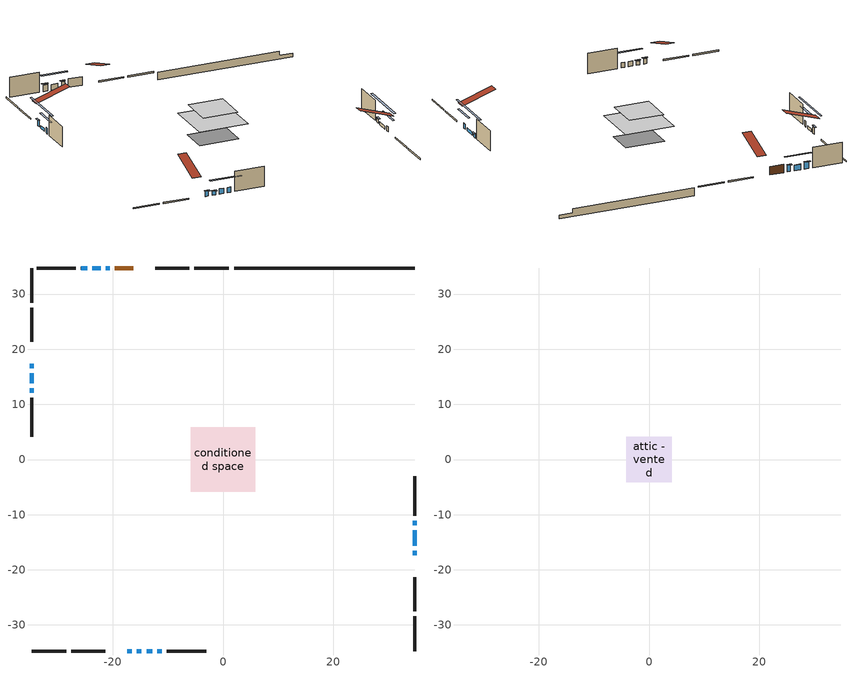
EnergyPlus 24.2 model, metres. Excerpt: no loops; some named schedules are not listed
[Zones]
conditioned space
 floor adiabatic (AdiabaticFloorConstruction): -5.88,-5.88 -5.88,5.88 5.88,5.88 5.88,-5.88 z3.05
 floor foundation (Slab1 construction): -4.78,-3.4 -4.78,3.4 4.78,3.4 4.78,-3.4 z-1.28
 wall outside (RimJoist1 construction): 1.09,34.73 -5.24,34.73 / -34.73,-34.73 -28.41,-34.73 / -34.73,34.73 -34.73,28.41 / 34.73,-34.73 34.73,-28.41 z0.61:0.91
 wall outside (RimJoist2 construction): -6.17,34.73 -12.3,34.73 / -27.48,-34.73 -21.35,-34.73 / -34.73,27.48 -34.73,21.35 / 34.73,-27.48 34.73,-21.35 z0.61:0.91
 wall outside (AdiabaticWallConstruction 1): -16.29,34.73 -19.59,34.73 z0.61:2.64
 wall outside (AdiabaticWallConstruction): 34.73,-17.35 34.73,-16.54 / -17.35,-34.73 -16.54,-34.73 / -13.87,-34.73 -12.85,-34.73 / -11.92,-34.73 -11.1,-34.73 z0.61:1.83; -20.52,34.73 -21.28,34.73 / -24.66,34.73 -25.76,34.73 z0.61:2.19; -15.61,-34.73 -14.79,-34.73 / 34.73,-11.94 34.73,-11.12 z0.61:1.53; -34.73,17.35 -34.73,16.59 z0.61:2.14; 34.73,-15.61 34.73,-12.87 / -34.73,15.66 -34.73,13.83 z0.61:1.32; -22.21,34.73 -23.74,34.73 / -34.73,12.9 -34.73,12.14 z0.61:1.98
 wall outside (Wall1 construction): -26.68,34.73 -33.8,34.73 / -10.18,-34.73 -3.06,-34.73 / -34.73,11.21 -34.73,4.09 / 34.73,-10.19 34.73,-3.07 z0.61:5.49
 wall foundation (FoundationWall1 construction): 2.02,34.73,-1.28 2.02,34.73,0.61 31.46,34.73,0.61 31.46,34.73,-0.38 34.73,34.73,-0.38 34.73,34.73,-1.28
 window (WindowConstruction): 34.73,-17.35 34.73,-16.54 z0.61:1.83
 window (WindowConstruction 7): -20.52,34.73 -21.28,34.73 z0.61:2.19
 window (WindowConstruction 8): -17.35,-34.73 -16.54,-34.73 z0.61:1.83
 window (WindowConstruction 9): -15.61,-34.73 -14.8,-34.73 z0.61:1.52
 window (WindowConstruction 10): -34.73,17.35 -34.73,16.59 z0.61:2.13
 window (WindowConstruction 11): 34.73,-15.61 34.73,-12.87 z0.61:1.32
 window (WindowConstruction 12): -34.73,15.66 -34.73,13.83 z0.61:1.32
 window (WindowConstruction 1): -22.21,34.73 -23.73,34.73 z0.61:1.98
 window (WindowConstruction 2): -13.87,-34.73 -12.85,-34.73 z0.61:1.83
 window (WindowConstruction 3): -11.92,-34.73 -11.11,-34.73 z0.61:1.83
 window (WindowConstruction 4): -34.73,12.9 -34.73,12.14 z0.61:1.98
 window (WindowConstruction 5): 34.73,-11.94 34.73,-11.12 z0.61:1.52
 window (WindowConstruction 6): -24.66,34.73 -25.75,34.73 z0.61:2.19
 door (Door): -16.29,34.73 -19.59,34.73 z0.61:2.64
 ceiling adiabatic (AdiabaticFloorConstruction): 5.88,-5.88 5.88,5.88 -5.88,5.88 -5.88,-5.88 z3.05
attic - vented
 floor to conditioned space (Floor1 construction Reversed): -4.16,-4.16 -4.16,4.16 4.16,4.16 4.16,-4.16 z5.49
 roof outside (Roof1 construction): -15.36,34.73,5.49 -15.36,26.63,8.19 -13.23,26.63,8.19 -13.23,34.73,5.49; -18.28,-34.73,5.49 -18.28,-26.63,8.19 -20.42,-26.63,8.19 -20.42,-34.73,5.49; -34.73,18.28,5.49 -26.63,18.28,8.19 -26.63,20.42,8.19 -34.73,20.42,5.49; 34.73,-18.28,5.49 26.63,-18.28,8.19 26.63,-20.42,8.19 34.73,-20.42,5.49
shading: 34.73,-14.08 34.73,-19.81 35.14,-19.81 35.14,-14.08 z4.29; -21.48,34.73 -20.32,34.73 -20.32,35.14 -21.48,35.14 z2.39; -16.34,-34.73 -17.55,-34.73 -17.55,-35.14 -16.34,-35.14 z2.03; -14.59,-34.73 -15.81,-34.73 -15.81,-35.14 -14.59,-35.14 z1.73; -34.73,16.39 -34.73,17.55 -35.14,17.55 -35.14,16.39 z2.34; 34.73,-7.97 34.73,-20.51 35.14,-20.51 35.14,-7.97 z6.22; -34.73,8.93 -34.73,20.56 -35.14,20.56 -35.14,8.93 z6.22; -26.19,34.73 -19.75,34.73 -19.75,35.14 -26.19,35.14 z4.44; -10.39,-34.73 -16.33,-34.73 -16.33,-35.14 -10.39,-35.14 z4.29; -8.65,-34.73 -14.38,-34.73 -14.38,-35.14 -8.65,-35.14 z4.29; -34.73,9.68 -34.73,15.36 -35.14,15.36 -35.14,9.68 z4.44; 34.73,-10.92 34.73,-12.14 35.14,-12.14 35.14,-10.92 z1.73; -25.96,34.73 -24.46,34.73 -24.46,35.14 -25.96,35.14 z2.39
[Building]
Building 1: Terrain=Suburbs
[Site:Location]
Windsor AP_ON: Latitude {deg}=42.28; Longitude {deg}=-82.96; Time Zone {hr}=-5; Elevation {m}=190; Keep Site Location Information=Yes
[Site:GroundTemperature:Shallow]
6.34957, 4.46684, 4.31606, 5.20952, 8.79623, 12.3662, 15.4612, 17.4219, 17.5884, 15.9938, 12.9777, 9.51722
[Site:WaterMainsTemperature]
Calculation Method=Schedule; Temperature Schedule=mains temperature schedule
[Material] Roughness=Rough; Thermal Absorptance=0.9
Name | Thickness {m} | Conductivity {W/m-K} | Density {kg/m3} | Specific Heat {J/kg-K} | Solar Absorptance | Visible Absorptance
asphalt or fiberglass shingles | 0.00635 | 0.162714 | 1121.4 | 1465.45 | 0.4 | 0.4
ceiling stud and cavity | 0.1397 | 0.110038 | 65.682 | 1177.47 | 0.7 | 0.7
concrete 4.0 in. | 0.1016 | 1.803125 | 2242.8 | 837.4 | 0.7 | 0.7
concrete 8.0 in. | 0.2032 | 1.803125 | 2242.8 | 837.4 | 0.7 | 0.7
door material | 0.04445 | 0.188738 | 512.64 | 1214.23 | 0.7 | 0.7
exterior vertical ins | 0.0689712 | 0.029427 | 32.04 | 1214.23 | 0.7 | 0.7
floor covering | 0.0127 | 0.0433444 | 54.468 | 1339.84 | 0.6 | 0.6
floor rigid ins; wall rigid ins | 0.512978 | 0.029427 | 32.04 | 1214.23 | 0.7 | 0.7
floor stud and cavity | 0.1397 | 1.75129 | 37.0049 | 1207.88 | 0.7 | 0.7
furniture material conditioned space 1 | 0.1524 | 0.115458 | 640.8 | 1214.23 | 0.6 | 0.6
gypsum board | 0.0127 | 0.160291 | 801 | 837.4 | 0.6 | 0.6
gypsum board 1 | 0.0127 | 0.160291 | 801 | 837.4 | 0.7 | 0.7
osb sheathing 0.5 in. | 0.0127 | 0.115458 | 512.64 | 1214.23 | 0.7 | 0.7
osb sheathing 0.75 in. | 0.01905 | 0.115458 | 512.64 | 1214.23 | 0.7 | 0.7
rim joist stud and cavity | 0.0508 | 0.177588 | 50.32683 | 1063.81 | 0.6 | 0.6
rim joist stud and cavity 1 | 0.0508 | 0.194335 | 50.32683 | 1063.81 | 0.6 | 0.6
wall stud and cavity | 0.1397 | 1.417 | 139.0536 | 1170.24 | 0.7 | 0.7
wall stud and cavity 1 | 0.0889 | 0.380278 | 52.3479 | 1209.89 | 0.7 | 0.7
wall stud and cavity 2 | 0.0889 | 0.391764 | 83.0341 | 1211.67 | 0.7 | 0.7
wood siding | 0.0254 | 0.102417 | 544.68 | 1172.36 | 0.47 | 0.47
wood siding 1; wood siding 2; wood siding 3 | 0.0254 | 0.102417 | 544.68 | 1172.36 | 0.7 | 0.7
[WindowMaterial:SimpleGlazingSystem]
Name | U-Factor {W/m2-K} | Solar Heat Gain Coefficient
WindowMaterial | 2.4881 | 0.6
WindowMaterial 1 | 2.57668 | 0.56
WindowMaterial 2 | 2.51706 | 0.59
WindowMaterial 3 | 2.42905 | 0.63
WindowMaterial 4 | 2.47901 | 0.61
WindowMaterial 5 | 2.48072 | 0.61
WindowMaterial 6 | 2.96619 | 0.62
[Construction]
AdiabaticFloorConstruction: floor stud and cavity, floor rigid ins, osb sheathing 0.75 in., floor covering
AdiabaticWallConstruction: wood siding 2, wall rigid ins, wall stud and cavity 1, gypsum board
AdiabaticWallConstruction 1: wood siding 3, wall rigid ins, wall stud and cavity 1, gypsum board
Door: door material
Floor1 construction Reversed: gypsum board, ceiling stud and cavity
FoundationWall1 construction: concrete 8.0 in., gypsum board 1
furniture construction conditioned space 1: furniture material conditioned space 1
PartitionWallConstruction: gypsum board, wall stud and cavity 2, gypsum board
RimJoist1 construction: wood siding 1, rim joist stud and cavity
RimJoist2 construction: wood siding 1, rim joist stud and cavity 1
Roof1 construction: asphalt or fiberglass shingles
Slab1 construction: concrete 4.0 in.
Wall1 construction: wood siding, osb sheathing 0.5 in., wall stud and cavity, gypsum board
WindowConstruction; WindowConstruction 1; WindowConstruction 3; WindowConstruction 4; WindowConstruction 8: WindowMaterial
WindowConstruction 10: WindowMaterial 5
WindowConstruction 11; WindowConstruction 12: WindowMaterial 6
WindowConstruction 2: WindowMaterial 1
WindowConstruction 5; WindowConstruction 9: WindowMaterial 2
WindowConstruction 6: WindowMaterial 3
WindowConstruction 7: WindowMaterial 4
[Zone] Multiplier=1; Part of Total Floor Area=Yes
Name | Volume {m3}
attic - vented | 30.3592
conditioned space | 478.7
[Space]
Name | Zone | Volume {m3}
attic - vented 1 | attic - vented | 30.3592
conditioned space 1 | conditioned space | 478.7
[ZoneInfiltration:EffectiveLeakageArea]
infil attic - vented 1: Zone or Space=attic - vented 1; Schedule=Always On Discrete; Effective Air Leakage Area {cm2}=3076.89; Stack Coefficient=0.000187849; Wind Coefficient=9.2603e-06
[ZoneMixing]
whole house fan mix: Zone or Space=attic - vented; Schedule=Always On Continuous; Design Flow Rate Calculation Method=Flow/Zone; Design Flow Rate {m3/s}=0; Source Zone or Space=conditioned space
[SurfaceProperty:ExposedFoundationPerimeter]
Slab1: Exposed Perimeter Calculation Method=TotalExposedPerimeter; Total Exposed Perimeter {m}=32.716
[InternalMass] Zone or ZoneList=conditioned space; Space or SpaceList=conditioned space 1
Name | Construction | Surface Area {m2}
furniture mass conditioned space 1 | furniture construction conditioned space 1 | 81.4039
partition wall mass | PartitionWallConstruction | 203.51
[Lights]
interior lighting: Zone or ZoneList or Space or SpaceList=conditioned space 1; Schedule=interior lighting schedule; Design Level Calculation Method=LightingLevel; Lighting Level {W}=343.2; Return Air Fraction=0; Fraction Radiant=0.6; Fraction Visible=0.2; Fraction Replaceable=1
[People]
occupants: Zone or ZoneList or Space or SpaceList=conditioned space 1; Number of People Schedule=occupants schedule; Number of People Calculation Method=People; Number of People=3; Fraction Radiant=0.314171; Sensible Heat Fraction=0.56303; Activity Level Schedule=occupants activity schedule; Carbon Dioxide Generation Rate {m3/s-W}=0; Enable ASHRAE 55 Comfort Warnings=No; Mean Radiant Temperature Calculation Type=EnclosureAveraged
[ElectricEquipment] Zone or ZoneList or Space or SpaceList=conditioned space 1; Design Level Calculation Method=EquipmentLevel
Name | Schedule | Design Level {W} | Fraction Latent | Fraction Radiant | Fraction Lost
clothes dryer | clothes dryer schedule | 140.772 | 0.015 | 0.081 | 0.85
clothes washer | clothes washer schedule | 32.1985 | 0.03 | 0.162 | 0.7
cooking range | cooking range schedule | 215.147 | 0.08 | 0.432 | 0.2
dishwasher | dishwasher schedule | 66.8632 | 0.3 | 0.18 | 0.4
fridge | fridge schedule | 72.9452 | 0 | 0.6 | 0
mech vent house fan | mech vent house fan schedule | 0 | 0 | 0 | 1
mech vent house fan cfis | mech vent house fan cfis schedule | 0 | 0 | 0 | 0
misc plug loads | misc plug loads schedule | 494.7 | 0.045 | 0.513 | 0.1
whole house fan | Always On Discrete | 0 | 0 | 0 | 1
[OtherEquipment] Zone or ZoneList or Space or SpaceList=conditioned space 1; Design Level Calculation Method=EquipmentLevel
Name | Fuel Type | Schedule | Design Level {W} | Fraction Latent | Fraction Radiant | Fraction Lost
clothes dryer 1 | Electricity | clothes dryer schedule | 0 | 0.015 | 0.081 | 0.85
cooking range 1 | Electricity | cooking range schedule | 0 | 0.08 | 0.432 | 0.2
general water use latent | None | general water use schedule | 62.594 | 1 | 0 | 0
general water use sensible | None | general water use schedule | -61.6891 | 0 | 0.6 | 0
mech vent house fan latent load | None | Always On Discrete | 0 | 1 | 0 | 0
mech vent house fan sensible load | None | Always On Discrete | 0 | 0 | 0 | 0
water heater energy adjustment1 | NaturalGas | Always On Discrete | 0.01 | 0 | 0 | 1
[ZoneInfiltration:DesignFlowRate] Zone or ZoneList or Space or SpaceList=conditioned space 1; Schedule=Always On Discrete; Design Flow Rate Calculation Method=Flow/Zone; Design Flow Rate {m3/s}=0
infil flow; natural vent flow; whole house fan flow
[AvailabilityManager:Scheduled]
furnace airloop Availability Manager: Schedule=Always On Discrete
[Foundation:Kiva]
Foundation Kiva 1: Initial Indoor Air Temperature {C}=18; Wall Height Above Grade {m}=0.609996; Wall Depth Below Slab {m}=0.2032; Custom Block Material Name 1=exterior vertical ins; Custom Block Depth 1 {m}=1.89; Custom Block X Position 1 {m}=0.2159; Custom Block Z Position 1 {m}=0
[Foundation:Kiva:Settings]
Soil Conductivity {W/m-K}=0.849921; Soil Density {kg/m3}=1842.3; Soil Specific Heat {J/kg-K}=418.7; Ground Solar Absorptivity=0.9; Ground Thermal Absorptivity=0.9; Ground Surface Roughness {m}=0.03; Far-Field Width {m}=40; Deep-Ground Boundary Condition=ZeroFlux; Deep-Ground Depth {m}=40; Minimum Cell Dimension {m}=0.2; Maximum Cell Growth Coefficient=3; Simulation Timestep=Timestep
[Exterior:Lights]
exterior lighting: Schedule=exterior lighting schedule; Design Level {W}=75.6
[EnergyManagementSystem:GlobalVariable]
furnace_airloop_Fan_RTF
infil_program_Qfan
infil_program_Qinf
natural_vent_program_Qnv
natural_vent_program_Qwhf
[EnergyManagementSystem:Sensor]
Name | Output:Variable or Output:Meter Index Key | Output:Variable or Output:Meter
airflow_gain | infil flow | Infiltration Sensible Heat Gain Energy
airflow_gain_1 | natural vent flow | Infiltration Sensible Heat Gain Energy
airflow_gain_2 | whole house fan flow | Infiltration Sensible Heat Gain Energy
airflow_loss | infil flow | Infiltration Sensible Heat Loss Energy
airflow_loss_1 | natural vent flow | Infiltration Sensible Heat Loss Energy
airflow_loss_2 | whole house fan flow | Infiltration Sensible Heat Loss Energy
clg_load_cond |  | Cooling:EnergyTransfer:Zone:CONDITIONED SPACE
clg_sp_s; clg_sp_s_1 | cooling setpoint | Schedule Value
clothes_dryer_exhaust_0_sch_s | clothes dryer exhaust 0 schedule | Schedule Value
cool_season | cooling season schedule | Schedule Value
htg_load_cond |  | Heating:EnergyTransfer:Zone:CONDITIONED SPACE
htg_sp_s; htg_sp_s_1 | heating setpoint | Schedule Value
ig_ee_conv | clothes dryer | Electric Equipment Convective Heating Energy
ig_ee_conv_2 | cooking range | Electric Equipment Convective Heating Energy
ig_ee_conv_4 | fridge | Electric Equipment Convective Heating Energy
ig_ee_conv_5 | misc plug loads | Electric Equipment Convective Heating Energy
ig_ee_conv_6 | whole house fan | Electric Equipment Convective Heating Energy
ig_ee_rad | clothes dryer | Electric Equipment Radiant Heating Energy
ig_ee_rad_2 | cooking range | Electric Equipment Radiant Heating Energy
ig_ee_rad_4 | fridge | Electric Equipment Radiant Heating Energy
ig_ee_rad_5 | misc plug loads | Electric Equipment Radiant Heating Energy
ig_ee_rad_6 | whole house fan | Electric Equipment Radiant Heating Energy
ig_lgt_conv | interior lighting | Lights Convective Heating Energy
ig_lgt_rad | interior lighting | Lights Radiant Heating Energy
ig_lgt_vis | interior lighting | Lights Visible Radiation Heating Energy
ig_oe_conv | clothes dryer 1 | Other Equipment Convective Heating Energy
ig_oe_conv_1 | cooking range 1 | Other Equipment Convective Heating Energy
ig_oe_conv_2 | general water use latent | Other Equipment Convective Heating Energy
ig_oe_conv_3 | general water use sensible | Other Equipment Convective Heating Energy
ig_oe_conv_4 | water heater energy adjustment1 | Other Equipment Convective Heating Energy
ig_oe_rad | clothes dryer 1 | Other Equipment Radiant Heating Energy
ig_oe_rad_1 | cooking range 1 | Other Equipment Radiant Heating Energy
ig_oe_rad_2 | general water use latent | Other Equipment Radiant Heating Energy
ig_oe_rad_3 | general water use sensible | Other Equipment Radiant Heating Energy
ig_oe_rad_4 | water heater energy adjustment1 | Other Equipment Radiant Heating Energy
ig_ppl_conv | occupants | People Convective Heating Energy
ig_ppl_rad | occupants | People Radiant Heating Energy
im_conv | furniture mass conditioned space 1 | Surface Inside Face Convection Heat Gain Energy
im_conv_1 | partition wall mass | Surface Inside Face Convection Heat Gain Energy
im_ig | furniture mass conditioned space 1 | Surface Inside Face Internal Gains Radiation Heat Gain Energy
im_ig_1 | partition wall mass | Surface Inside Face Internal Gains Radiation Heat Gain Energy
im_lgt | furniture mass conditioned space 1 | Surface Inside Face Lights Radiation Heat Gain Energy
im_lgt_1 | partition wall mass | Surface Inside Face Lights Radiation Heat Gain Energy
im_sol | furniture mass conditioned space 1 | Surface Inside Face Solar Radiation Heat Gain Energy
im_sol_1 | partition wall mass | Surface Inside Face Solar Radiation Heat Gain Energy
im_surf | furniture mass conditioned space 1 | Surface Inside Face Net Surface Thermal Radiation Heat Gain Energy
im_surf_1 | partition wall mass | Surface Inside Face Net Surface Thermal Radiation Heat Gain Energy
mv_conv | mech vent house fan | Electric Equipment Convective Heating Energy
mv_conv_1 | mech vent house fan cfis | Electric Equipment Convective Heating Energy
mv_conv_2 | mech vent house fan latent load | Other Equipment Convective Heating Energy
mv_conv_3 | mech vent house fan sensible load | Other Equipment Convective Heating Energy
mv_rad | mech vent house fan | Electric Equipment Radiant Heating Energy
mv_rad_1 | mech vent house fan cfis | Electric Equipment Radiant Heating Energy
mv_rad_2 | mech vent house fan latent load | Other Equipment Radiant Heating Energy
mv_rad_3 | mech vent house fan sensible load | Other Equipment Radiant Heating Energy
natural_vent_s | natural vent schedule | Schedule Value
out_pb_s |  | Site Outdoor Air Barometric Pressure
out_wt_s |  | Site Outdoor Air Humidity Ratio
site_vw_s |  | Site Wind Speed
ss_back_out | Window1 | Surface Window Shortwave from Zone Back Out Window Heat Transfer Rate
ss_back_out_1 | Window10 | Surface Window Shortwave from Zone Back Out Window Heat Transfer Rate
ss_back_out_10 | Window7 | Surface Window Shortwave from Zone Back Out Window Heat Transfer Rate
ss_back_out_11 | Window8 | Surface Window Shortwave from Zone Back Out Window Heat Transfer Rate
ss_back_out_12 | Window9 | Surface Window Shortwave from Zone Back Out Window Heat Transfer Rate
ss_back_out_2 | Window11 | Surface Window Shortwave from Zone Back Out Window Heat Transfer Rate
ss_back_out_3 | Window12 | Surface Window Shortwave from Zone Back Out Window Heat Transfer Rate
ss_back_out_4 | Window13 | Surface Window Shortwave from Zone Back Out Window Heat Transfer Rate
ss_back_out_5 | Window14 | Surface Window Shortwave from Zone Back Out Window Heat Transfer Rate
ss_back_out_6 | Window17 | Surface Window Shortwave from Zone Back Out Window Heat Transfer Rate
ss_back_out_7 | Window2 | Surface Window Shortwave from Zone Back Out Window Heat Transfer Rate
ss_back_out_8 | Window4 | Surface Window Shortwave from Zone Back Out Window Heat Transfer Rate
ss_back_out_9 | Window6 | Surface Window Shortwave from Zone Back Out Window Heat Transfer Rate
ss_conv | Door1 | Surface Inside Face Convection Heat Gain Energy
ss_conv_1 | Window1 | Surface Inside Face Convection Heat Gain Energy
ss_conv_10 | Window6 | Surface Inside Face Convection Heat Gain Energy
ss_conv_11 | Window7 | Surface Inside Face Convection Heat Gain Energy
ss_conv_12 | Window8 | Surface Inside Face Convection Heat Gain Energy
ss_conv_13 | Window9 | Surface Inside Face Convection Heat Gain Energy
ss_conv_2 | Window10 | Surface Inside Face Convection Heat Gain Energy
ss_conv_3 | Window11 | Surface Inside Face Convection Heat Gain Energy
ss_conv_4 | Window12 | Surface Inside Face Convection Heat Gain Energy
ss_conv_5 | Window13 | Surface Inside Face Convection Heat Gain Energy
ss_conv_6 | Window14 | Surface Inside Face Convection Heat Gain Energy
ss_conv_7 | Window17 | Surface Inside Face Convection Heat Gain Energy
ss_conv_8 | Window2 | Surface Inside Face Convection Heat Gain Energy
ss_conv_9 | Window4 | Surface Inside Face Convection Heat Gain Energy
ss_ig | Door1 | Surface Inside Face Internal Gains Radiation Heat Gain Energy
ss_ig_1 | Window1 | Surface Inside Face Internal Gains Radiation Heat Gain Energy
ss_ig_10 | Window6 | Surface Inside Face Internal Gains Radiation Heat Gain Energy
ss_ig_11 | Window7 | Surface Inside Face Internal Gains Radiation Heat Gain Energy
ss_ig_12 | Window8 | Surface Inside Face Internal Gains Radiation Heat Gain Energy
ss_ig_13 | Window9 | Surface Inside Face Internal Gains Radiation Heat Gain Energy
ss_ig_2 | Window10 | Surface Inside Face Internal Gains Radiation Heat Gain Energy
ss_ig_3 | Window11 | Surface Inside Face Internal Gains Radiation Heat Gain Energy
ss_ig_4 | Window12 | Surface Inside Face Internal Gains Radiation Heat Gain Energy
ss_ig_5 | Window13 | Surface Inside Face Internal Gains Radiation Heat Gain Energy
ss_ig_6 | Window14 | Surface Inside Face Internal Gains Radiation Heat Gain Energy
ss_ig_7 | Window17 | Surface Inside Face Internal Gains Radiation Heat Gain Energy
ss_ig_8 | Window2 | Surface Inside Face Internal Gains Radiation Heat Gain Energy
ss_ig_9 | Window4 | Surface Inside Face Internal Gains Radiation Heat Gain Energy
ss_lgt | Door1 | Surface Inside Face Lights Radiation Heat Gain Energy
ss_sol | Door1 | Surface Inside Face Solar Radiation Heat Gain Energy
ss_surf | Door1 | Surface Inside Face Net Surface Thermal Radiation Heat Gain Energy
ss_surf_1 | Window1 | Surface Inside Face Net Surface Thermal Radiation Heat Gain Energy
ss_surf_10 | Window6 | Surface Inside Face Net Surface Thermal Radiation Heat Gain Energy
ss_surf_11 | Window7 | Surface Inside Face Net Surface Thermal Radiation Heat Gain Energy
ss_surf_12 | Window8 | Surface Inside Face Net Surface Thermal Radiation Heat Gain Energy
ss_surf_13 | Window9 | Surface Inside Face Net Surface Thermal Radiation Heat Gain Energy
ss_surf_2 | Window10 | Surface Inside Face Net Surface Thermal Radiation Heat Gain Energy
ss_surf_3 | Window11 | Surface Inside Face Net Surface Thermal Radiation Heat Gain Energy
ss_surf_4 | Window12 | Surface Inside Face Net Surface Thermal Radiation Heat Gain Energy
ss_surf_5 | Window13 | Surface Inside Face Net Surface Thermal Radiation Heat Gain Energy
ss_surf_6 | Window14 | Surface Inside Face Net Surface Thermal Radiation Heat Gain Energy
ss_surf_7 | Window17 | Surface Inside Face Net Surface Thermal Radiation Heat Gain Energy
ss_surf_8 | Window2 | Surface Inside Face Net Surface Thermal Radiation Heat Gain Energy
ss_surf_9 | Window4 | Surface Inside Face Net Surface Thermal Radiation Heat Gain Energy
ss_trans_in | Window1 | Surface Window Transmitted Solar Radiation Rate
ss_trans_in_1 | Window10 | Surface Window Transmitted Solar Radiation Rate
ss_trans_in_10 | Window7 | Surface Window Transmitted Solar Radiation Rate
ss_trans_in_11 | Window8 | Surface Window Transmitted Solar Radiation Rate
ss_trans_in_12 | Window9 | Surface Window Transmitted Solar Radiation Rate
ss_trans_in_2 | Window11 | Surface Window Transmitted Solar Radiation Rate
ss_trans_in_3 | Window12 | Surface Window Transmitted Solar Radiation Rate
ss_trans_in_4 | Window13 | Surface Window Transmitted Solar Radiation Rate
ss_trans_in_5 | Window14 | Surface Window Transmitted Solar Radiation Rate
ss_trans_in_6 | Window17 | Surface Window Transmitted Solar Radiation Rate
ss_trans_in_7 | Window2 | Surface Window Transmitted Solar Radiation Rate
ss_trans_in_8 | Window4 | Surface Window Transmitted Solar Radiation Rate
ss_trans_in_9 | Window6 | Surface Window Transmitted Solar Radiation Rate
ss_trans_out | Window1 | Surface Inside Face Initial Transmitted Diffuse Transmitted Out Window Solar Radiation Rate
ss_trans_out_1 | Window10 | Surface Inside Face Initial Transmitted Diffuse Transmitted Out Window Solar Radiation Rate
ss_trans_out_10 | Window7 | Surface Inside Face Initial Transmitted Diffuse Transmitted Out Window Solar Radiation Rate
ss_trans_out_11 | Window8 | Surface Inside Face Initial Transmitted Diffuse Transmitted Out Window Solar Radiation Rate
ss_trans_out_12 | Window9 | Surface Inside Face Initial Transmitted Diffuse Transmitted Out Window Solar Radiation Rate
ss_trans_out_2 | Window11 | Surface Inside Face Initial Transmitted Diffuse Transmitted Out Window Solar Radiation Rate
ss_trans_out_3 | Window12 | Surface Inside Face Initial Transmitted Diffuse Transmitted Out Window Solar Radiation Rate
ss_trans_out_4 | Window13 | Surface Inside Face Initial Transmitted Diffuse Transmitted Out Window Solar Radiation Rate
ss_trans_out_5 | Window14 | Surface Inside Face Initial Transmitted Diffuse Transmitted Out Window Solar Radiation Rate
ss_trans_out_6 | Window17 | Surface Inside Face Initial Transmitted Diffuse Transmitted Out Window Solar Radiation Rate
ss_trans_out_7 | Window2 | Surface Inside Face Initial Transmitted Diffuse Transmitted Out Window Solar Radiation Rate
ss_trans_out_8 | Window4 | Surface Inside Face Initial Transmitted Diffuse Transmitted Out Window Solar Radiation Rate
ss_trans_out_9 | Window6 | Surface Inside Face Initial Transmitted Diffuse Transmitted Out Window Solar Radiation Rate
s_conv | Floor1 | Surface Inside Face Convection Heat Gain Energy
s_conv_1 | FoundationWall1 | Surface Inside Face Convection Heat Gain Energy
s_conv_10 | RimJoist2:270 | Surface Inside Face Convection Heat Gain Energy
s_conv_11 | RimJoist2:90 | Surface Inside Face Convection Heat Gain Energy
s_conv_12 | Slab1 | Surface Inside Face Convection Heat Gain Energy
s_conv_13 | Wall1:0 | Surface Inside Face Convection Heat Gain Energy
s_conv_14 | Wall1:180 | Surface Inside Face Convection Heat Gain Energy
s_conv_15 | Wall1:270 | Surface Inside Face Convection Heat Gain Energy
s_conv_16 | Wall1:90 | Surface Inside Face Convection Heat Gain Energy
s_conv_2 | inferred conditioned ceiling | Surface Inside Face Convection Heat Gain Energy
s_conv_3 | inferred conditioned floor | Surface Inside Face Convection Heat Gain Energy
s_conv_4 | RimJoist1:0 | Surface Inside Face Convection Heat Gain Energy
s_conv_5 | RimJoist1:180 | Surface Inside Face Convection Heat Gain Energy
s_conv_6 | RimJoist1:270 | Surface Inside Face Convection Heat Gain Energy
